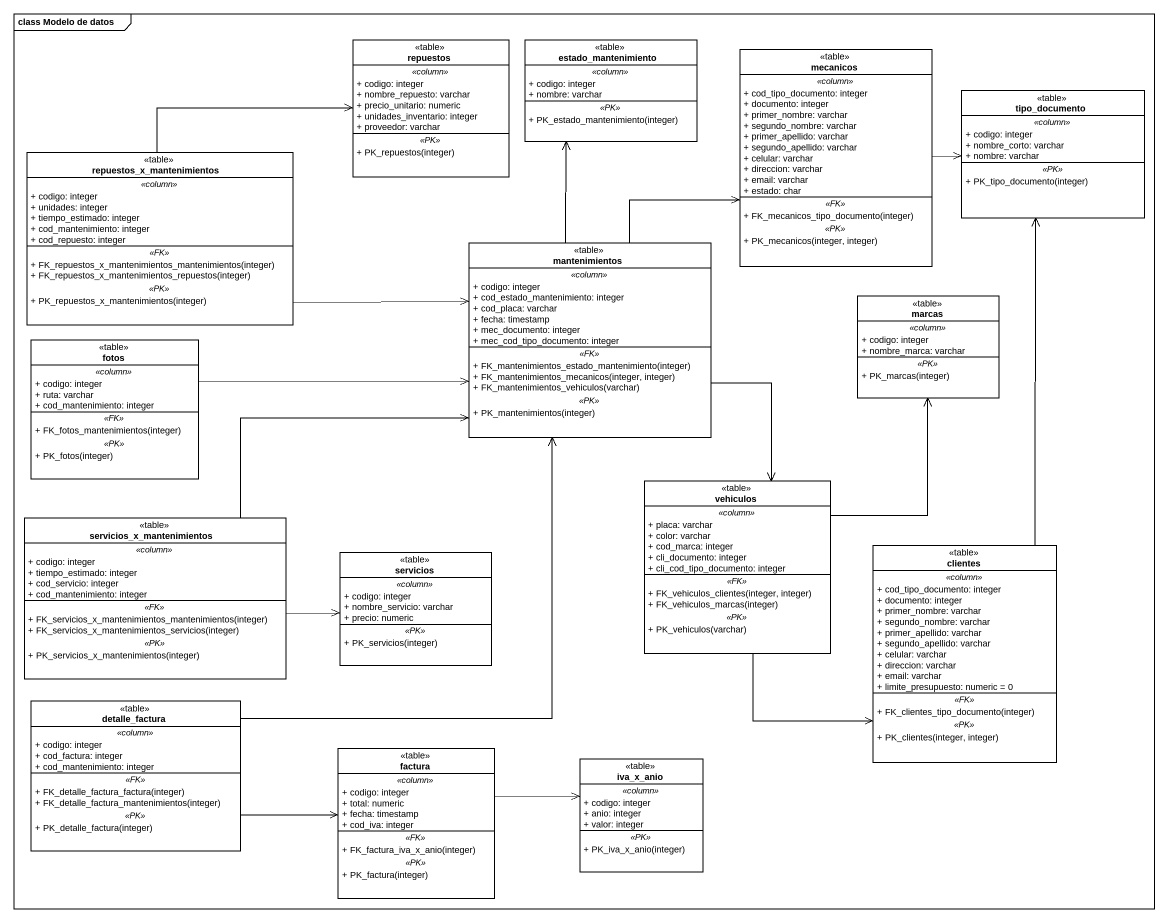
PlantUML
@startuml
mainframe class Modelo de datos
hide circle
hide empty members
skinparam classAttributeIconSize 0
class repuestos <<table>> {
  .. <<column>> ..
  + codigo: integer
  + nombre_repuesto: varchar
  + precio_unitario: numeric
  + unidades_inventario: integer
  + proveedor: varchar
  .. <<PK>> ..
  + PK_repuestos(integer)
}
class estado_mantenimiento <<table>> {
  .. <<column>> ..
  + codigo: integer
  + nombre: varchar
  .. <<PK>> ..
  + PK_estado_mantenimiento(integer)
}
class mecanicos <<table>> {
  .. <<column>> ..
  + cod_tipo_documento: integer
  + documento: integer
  + primer_nombre: varchar
  + segundo_nombre: varchar
  + primer_apellido: varchar
  + segundo_apellido: varchar
  + celular: varchar
  + direccion: varchar
  + email: varchar
  + estado: char
  .. <<FK>> ..
  + FK_mecanicos_tipo_documento(integer)
  .. <<PK>> ..
  + PK_mecanicos(integer, integer)
}
class tipo_documento <<table>> {
  .. <<column>> ..
  + codigo: integer
  + nombre_corto: varchar
  + nombre: varchar
  .. <<PK>> ..
  + PK_tipo_documento(integer)
}
class repuestos_x_mantenimientos <<table>> {
  .. <<column>> ..
  + codigo: integer
  + unidades: integer
  + tiempo_estimado: integer
  + cod_mantenimiento: integer
  + cod_repuesto: integer
  .. <<FK>> ..
  + FK_repuestos_x_mantenimientos_mantenimientos(integer)
  + FK_repuestos_x_mantenimientos_repuestos(integer)
  .. <<PK>> ..
  + PK_repuestos_x_mantenimientos(integer)
}
class mantenimientos <<table>> {
  .. <<column>> ..
  + codigo: integer
  + cod_estado_mantenimiento: integer
  + cod_placa: varchar
  + fecha: timestamp
  + mec_documento: integer
  + mec_cod_tipo_documento: integer
  .. <<FK>> ..
  + FK_mantenimientos_estado_mantenimiento(integer)
  + FK_mantenimientos_mecanicos(integer, integer)
  + FK_mantenimientos_vehiculos(varchar)
  .. <<PK>> ..
  + PK_mantenimientos(integer)
}
class marcas <<table>> {
  .. <<column>> ..
  + codigo: integer
  + nombre_marca: varchar
  .. <<PK>> ..
  + PK_marcas(integer)
}
class fotos <<table>> {
  .. <<column>> ..
  + codigo: integer
  + ruta: varchar
  + cod_mantenimiento: integer
  .. <<FK>> ..
  + FK_fotos_mantenimientos(integer)
  .. <<PK>> ..
  + PK_fotos(integer)
}
class vehiculos <<table>> {
  .. <<column>> ..
  + placa: varchar
  + color: varchar
  + cod_marca: integer
  + cli_documento: integer
  + cli_cod_tipo_documento: integer
  .. <<FK>> ..
  + FK_vehiculos_clientes(integer, integer)
  + FK_vehiculos_marcas(integer)
  .. <<PK>> ..
  + PK_vehiculos(varchar)
}
class servicios_x_mantenimientos <<table>> {
  .. <<column>> ..
  + codigo: integer
  + tiempo_estimado: integer
  + cod_servicio: integer
  + cod_mantenimiento: integer
  .. <<FK>> ..
  + FK_servicios_x_mantenimientos_mantenimientos(integer)
  + FK_servicios_x_mantenimientos_servicios(integer)
  .. <<PK>> ..
  + PK_servicios_x_mantenimientos(integer)
}
class servicios <<table>> {
  .. <<column>> ..
  + codigo: integer
  + nombre_servicio: varchar
  + precio: numeric
  .. <<PK>> ..
  + PK_servicios(integer)
}
class clientes <<table>> {
  .. <<column>> ..
  + cod_tipo_documento: integer
  + documento: integer
  + primer_nombre: varchar
  + segundo_nombre: varchar
  + primer_apellido: varchar
  + segundo_apellido: varchar
  + celular: varchar
  + direccion: varchar
  + email: varchar
  + limite_presupuesto: numeric = 0
  .. <<FK>> ..
  + FK_clientes_tipo_documento(integer)
  .. <<PK>> ..
  + PK_clientes(integer, integer)
}
class detalle_factura <<table>> {
  .. <<column>> ..
  + codigo: integer
  + cod_factura: integer
  + cod_mantenimiento: integer
  .. <<FK>> ..
  + FK_detalle_factura_factura(integer)
  + FK_detalle_factura_mantenimientos(integer)
  .. <<PK>> ..
  + PK_detalle_factura(integer)
}
class factura <<table>> {
  .. <<column>> ..
  + codigo: integer
  + total: numeric
  + fecha: timestamp
  + cod_iva: integer
  .. <<FK>> ..
  + FK_factura_iva_x_anio(integer)
  .. <<PK>> ..
  + PK_factura(integer)
}
class iva_x_anio <<table>> {
  .. <<column>> ..
  + codigo: integer
  + anio: integer
  + valor: integer
  .. <<PK>> ..
  + PK_iva_x_anio(integer)
}
mecanicos -right-> tipo_documento
repuestos_x_mantenimientos -right-> repuestos
repuestos_x_mantenimientos -right-> mantenimientos
mantenimientos -up-> estado_mantenimiento
mantenimientos -up-> mecanicos
mantenimientos --> vehiculos
fotos -right-> mantenimientos
vehiculos -up-> marcas
vehiculos -right-> clientes
servicios_x_mantenimientos -right-> mantenimientos
servicios_x_mantenimientos -right-> servicios
clientes -up-> tipo_documento
detalle_factura -up-> mantenimientos
detalle_factura -right-> factura
factura -right-> iva_x_anio
@enduml
